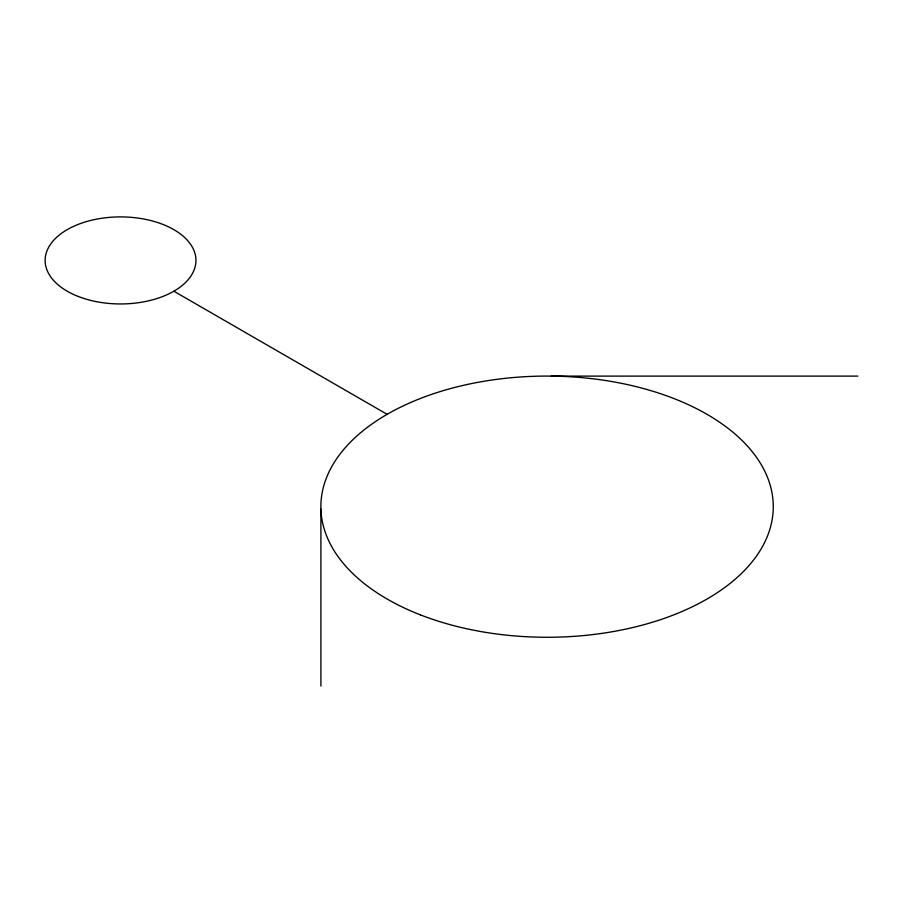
<?xml version="1.0" encoding="UTF-8"?>
<svg xmlns="http://www.w3.org/2000/svg" width="903" height="903" viewBox="0 0 903 903"><rect width="100%" height="100%" fill="white"/><g stroke="black" fill="none" stroke-linecap="round" stroke-linejoin="round"><path stroke-width="1.35" d="M551.281 376.111L857.85 376.111M173.861 291.206L387.127 414.33M320.915 509.111L320.915 686.099M78.29 296.477A75.4 43.525 0 0 0 195.748 263.529A75.4 43.525 0 0 0 87.602 221.269A75.4 43.525 0 0 0 78.29 296.477M420.29 614.83A226.201 130.596 0 0 0 772.697 515.997A226.201 130.596 0 0 0 448.238 389.204A226.201 130.596 0 0 0 420.29 614.83"/></g></svg>
